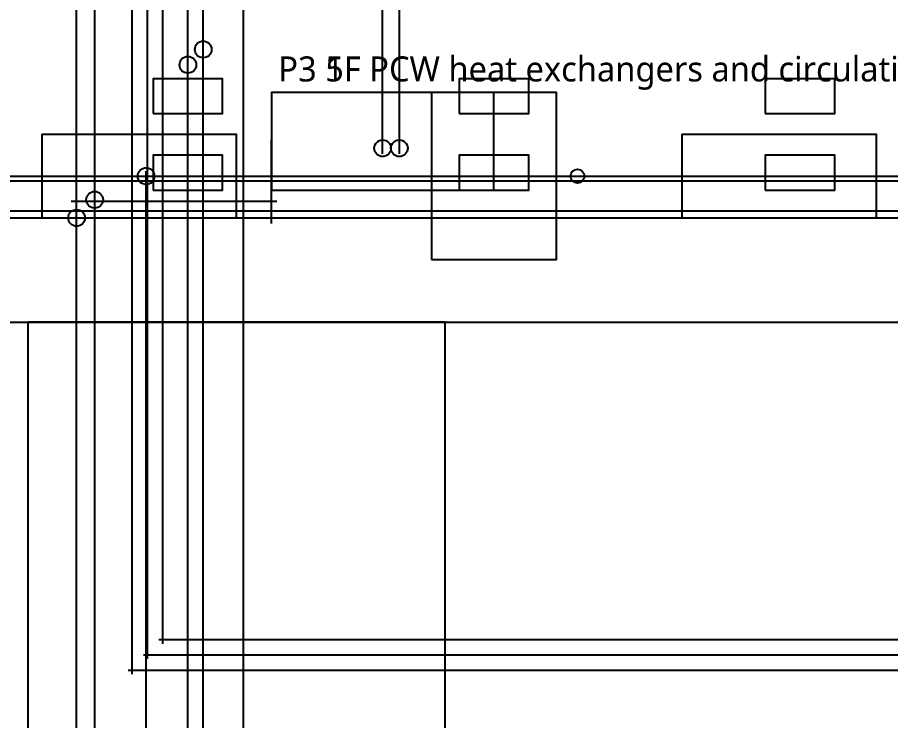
# Model space of a CAD drawing. Header units: metres. Extents: x -1640 to 1560, y -268 to 2338.
# Drawn here: x 4.2 to 67, y 1252.4 to 1302.9 of the extents above; entities that cross this region are included whole.
import ezdxf

# ---------------------------------------------------------------- set-up
doc = ezdxf.new("R2010")
doc.units = ezdxf.units.M
for name, color, linetype in [('1F_CDS', 5, 'Continuous'), ('1F_EHS_EXTINGUISHER_HYDRANT_CABINET_CONCEPT', 1, 'Continuous'), ('1F_SUPPORT', 4, 'Continuous'), ('2F_EHS_EXTINGUISHER_HYDRANT_CABINET_CONCEPT', 1, 'Continuous'), ('2F_SUPPORT', 4, 'Continuous'), ('3F_EHS_EXTINGUISHER_HYDRANT_CABINET_CONCEPT', 1, 'Continuous'), ('3F_SUPPORT', 4, 'Continuous'), ('4F_MAU', 2, 'Continuous'), ('4F_SUPPORT', 4, 'Continuous'), ('5F_CDS', 5, 'Continuous'), ('5F_EHS_EXTINGUISHER_HYDRANT_CABINET_CONCEPT', 1, 'Continuous'), ('5F_SUPPORT', 4, 'Continuous'), ('6F_EHS_EXTINGUISHER_HYDRANT_CABINET_CONCEPT', 1, 'Continuous'), ('6F_SUPPORT', 4, 'Continuous'), ('7F_EHS_EXTINGUISHER_HYDRANT_CABINET_CONCEPT', 1, 'Continuous'), ('7F_SUPPORT', 4, 'Continuous'), ('8F_MAU', 2, 'Continuous'), ('8F_SUPPORT', 4, 'Continuous'), ('AUX', 8, 'Continuous'), ('OUTLINE', 7, 'Continuous'), ('UTIL_CHEM_CONCEPT', 6, 'Continuous'), ('UTIL_CHW.R_CONCEPT', 2, 'Continuous'), ('UTIL_CHW.R_RISER', 2, 'Continuous'), ('UTIL_CHW.S_CONCEPT', 1, 'Continuous'), ('UTIL_CHW.S_RISER', 1, 'Continuous'), ('UTIL_EXH.ACID_CONCEPT', 4, 'Continuous'), ('UTIL_EXH.ALK_CONCEPT', 5, 'Continuous'), ('UTIL_HR_CONCEPT', 5, 'Continuous'), ('UTIL_HR_RISER', 5, 'Continuous'), ('UTIL_PCW.R_CONCEPT', 1, 'Continuous'), ('UTIL_PCW.R_RISER', 1, 'Continuous'), ('UTIL_PCW.S_CONCEPT', 6, 'Continuous'), ('UTIL_PCW.S_RISER', 6, 'Continuous'), ('UTIL_PLANT', 2, 'Continuous'), ('UTIL_RCL_CONCEPT', 3, 'Continuous'), ('UTIL_TEXT', 7, 'Continuous'), ('UTIL_UPW.R_CONCEPT', 2, 'Continuous'), ('UTIL_UPW.R_RISER', 2, 'Continuous'), ('UTIL_UPW.S_CONCEPT', 1, 'Continuous'), ('UTIL_UPW.S_RISER', 1, 'Continuous'), ('UTIL_WW.AA_CONCEPT', 3, 'Continuous'), ('UTIL_WW.F_CONCEPT', 2, 'Continuous'), ('UTIL_WW.ORG_CONCEPT', 4, 'Continuous')]:
    doc.layers.add(name, color=color, linetype=linetype)
doc.styles.add('KO', font='malgun.ttf')

msp = doc.modelspace()

# ---------------------------------------------------------------- linework, layer by layer
at = {"layer": '1F_CDS'}
for points in [[(14, 1296), (19, 1296), (19, 1298.5), (14, 1298.5)], [(36, 1296), (41, 1296), (41, 1298.5), (36, 1298.5)], [(58, 1296), (63, 1296), (63, 1298.5), (58, 1298.5)], [(14, 1290.5), (19, 1290.5), (19, 1293), (14, 1293)], [(36, 1290.5), (41, 1290.5), (41, 1293), (36, 1293)], [(58, 1290.5), (63, 1290.5), (63, 1293), (58, 1293)]]:
    msp.add_lwpolyline(points, close=True, dxfattribs=at)
at = {"layer": '1F_EHS_EXTINGUISHER_HYDRANT_CABINET_CONCEPT'}
msp.add_circle((44.5, 1291.5), 0.5, dxfattribs=at)
at = {"layer": '1F_SUPPORT'}
msp.add_lwpolyline([(34, 1285.5), (43, 1285.5), (43, 1297.5), (34, 1297.5)], close=True, dxfattribs=at)
at = {"layer": '2F_EHS_EXTINGUISHER_HYDRANT_CABINET_CONCEPT'}
msp.add_circle((44.5, 1291.5), 0.5, dxfattribs=at)
at = {"layer": '2F_SUPPORT'}
msp.add_lwpolyline([(34, 1285.5), (43, 1285.5), (43, 1297.5), (34, 1297.5)], close=True, dxfattribs=at)
at = {"layer": '3F_EHS_EXTINGUISHER_HYDRANT_CABINET_CONCEPT'}
msp.add_circle((44.5, 1291.5), 0.5, dxfattribs=at)
at = {"layer": '3F_SUPPORT'}
msp.add_lwpolyline([(34, 1285.5), (43, 1285.5), (43, 1297.5), (34, 1297.5)], close=True, dxfattribs=at)
at = {"layer": '4F_MAU'}
for points in [[(6, 1288.5), (20, 1288.5), (20, 1294.5), (6, 1294.5)], [(52, 1288.5), (66, 1288.5), (66, 1294.5), (52, 1294.5)]]:
    msp.add_lwpolyline(points, close=True, dxfattribs=at)
at = {"layer": '4F_SUPPORT'}
msp.add_lwpolyline([(34, 1285.5), (43, 1285.5), (43, 1297.5), (34, 1297.5)], close=True, dxfattribs=at)
at = {"layer": '5F_CDS'}
for points in [[(14, 1296), (19, 1296), (19, 1298.5), (14, 1298.5)], [(36, 1296), (41, 1296), (41, 1298.5), (36, 1298.5)], [(58, 1296), (63, 1296), (63, 1298.5), (58, 1298.5)], [(14, 1290.5), (19, 1290.5), (19, 1293), (14, 1293)], [(36, 1290.5), (41, 1290.5), (41, 1293), (36, 1293)], [(58, 1290.5), (63, 1290.5), (63, 1293), (58, 1293)]]:
    msp.add_lwpolyline(points, close=True, dxfattribs=at)
at = {"layer": '5F_EHS_EXTINGUISHER_HYDRANT_CABINET_CONCEPT'}
msp.add_circle((44.5, 1291.5), 0.5, dxfattribs=at)
at = {"layer": '5F_SUPPORT'}
msp.add_lwpolyline([(34, 1285.5), (43, 1285.5), (43, 1297.5), (34, 1297.5)], close=True, dxfattribs=at)
at = {"layer": '6F_EHS_EXTINGUISHER_HYDRANT_CABINET_CONCEPT'}
msp.add_circle((44.5, 1291.5), 0.5, dxfattribs=at)
at = {"layer": '6F_SUPPORT'}
msp.add_lwpolyline([(34, 1285.5), (43, 1285.5), (43, 1297.5), (34, 1297.5)], close=True, dxfattribs=at)
at = {"layer": '7F_EHS_EXTINGUISHER_HYDRANT_CABINET_CONCEPT'}
msp.add_circle((44.5, 1291.5), 0.5, dxfattribs=at)
at = {"layer": '7F_SUPPORT'}
msp.add_lwpolyline([(34, 1285.5), (43, 1285.5), (43, 1297.5), (34, 1297.5)], close=True, dxfattribs=at)
at = {"layer": '8F_MAU'}
for points in [[(6, 1288.5), (20, 1288.5), (20, 1294.5), (6, 1294.5)], [(52, 1288.5), (66, 1288.5), (66, 1294.5), (52, 1294.5)]]:
    msp.add_lwpolyline(points, close=True, dxfattribs=at)
at = {"layer": '8F_SUPPORT'}
msp.add_lwpolyline([(34, 1285.5), (43, 1285.5), (43, 1297.5), (34, 1297.5)], close=True, dxfattribs=at)
at = {"layer": 'AUX'}
msp.add_lwpolyline([(5, 1232), (35, 1232), (35, 1281), (5, 1281)], close=True, dxfattribs=at)
at = {"layer": 'OUTLINE'}
msp.add_lwpolyline([(-306, 1281), (345, 1281), (345, 1489), (-306, 1489)], close=True, dxfattribs=at)
at = {"layer": 'UTIL_CHEM_CONCEPT'}
msp.add_line((-272.3, 1288.5), (293.3, 1288.5), dxfattribs=at)
msp.add_line((-272.3, 1288.5), (293.3, 1288.5), dxfattribs=at)
at = {"layer": 'UTIL_CHW.R_CONCEPT'}
for p, q in [((9.8, 1289.3), (9.8, 1305.3)), ((9.8, 1289.3), (9.8, 1305.3)), ((22.5, 1289.3), (22.5, 1294.1)), ((22.5, 1289.3), (22.5, 1294.1)), ((9.8, 1165.2), (9.8, 1290.4)), ((8.1, 1289.7), (22.9, 1289.7)), ((8.1, 1289.7), (22.9, 1289.7))]:
    msp.add_line(p, q, dxfattribs=at)
at = {"layer": 'UTIL_CHW.R_RISER'}
msp.add_circle((9.8, 1289.8), 0.6, dxfattribs=at)
msp.add_circle((9.8, 1289.8), 0.6, dxfattribs=at)
at = {"layer": 'UTIL_CHW.S_CONCEPT'}
for p, q in [((8.5, 1288), (8.5, 1304)), ((8.5, 1288), (8.5, 1304)), ((22.5, 1288.1), (22.5, 1292.9)), ((22.5, 1288.1), (22.5, 1292.9)), ((8.5, 1163.9), (8.5, 1289.1)), ((8.1, 1288.5), (22.9, 1288.5)), ((8.1, 1288.5), (22.9, 1288.5))]:
    msp.add_line(p, q, dxfattribs=at)
at = {"layer": 'UTIL_CHW.S_RISER'}
msp.add_circle((8.5, 1288.5), 0.6, dxfattribs=at)
msp.add_circle((8.5, 1288.5), 0.6, dxfattribs=at)
at = {"layer": 'UTIL_EXH.ACID_CONCEPT'}
msp.add_line((-266.55, 1289), (302.55, 1289), dxfattribs=at)
at = {"layer": 'UTIL_EXH.ALK_CONCEPT'}
msp.add_line((-266.55, 1291.16), (302.55, 1291.16), dxfattribs=at)
at = {"layer": 'UTIL_HR_CONCEPT'}
for p, q in [((13.5, 1163.15), (13.5, 1291.85)), ((-270.35, 1291.5), (13.85, 1291.5)), ((-270.35, 1291.5), (13.85, 1291.5)), ((13.15, 1291.5), (287.35, 1291.5)), ((13.15, 1291.5), (287.35, 1291.5))]:
    msp.add_line(p, q, dxfattribs=at)
at = {"layer": 'UTIL_HR_RISER'}
msp.add_circle((13.5, 1291.5), 0.6, dxfattribs=at)
at = {"layer": 'UTIL_PCW.R_CONCEPT'}
msp.add_line((31.7, 1293.1), (31.7, 1382.4), dxfattribs=at)
msp.add_line((31.7, 1293.1), (31.7, 1382.4), dxfattribs=at)
at = {"layer": 'UTIL_PCW.R_RISER'}
msp.add_circle((31.7, 1293.5), 0.6, dxfattribs=at)
msp.add_circle((31.7, 1293.5), 0.6, dxfattribs=at)
at = {"layer": 'UTIL_PCW.S_CONCEPT'}
msp.add_line((30.5, 1293.1), (30.5, 1382.4), dxfattribs=at)
msp.add_line((30.5, 1293.1), (30.5, 1382.4), dxfattribs=at)
at = {"layer": 'UTIL_PCW.S_RISER'}
msp.add_circle((30.5, 1293.5), 0.6, dxfattribs=at)
msp.add_circle((30.5, 1293.5), 0.6, dxfattribs=at)
at = {"layer": 'UTIL_PLANT'}
msp.add_lwpolyline([(22.5, 1290.5), (38.5, 1290.5), (38.5, 1297.5), (22.5, 1297.5)], close=True, dxfattribs=at)
msp.add_lwpolyline([(22.5, 1290.5), (38.5, 1290.5), (38.5, 1297.5), (22.5, 1297.5)], close=True, dxfattribs=at)
at = {"layer": 'UTIL_RCL_CONCEPT'}
for p, q in [((20.5, 1302.2), (20.5, 1315.3)), ((20.5, 1192.2), (20.5, 1302.8))]:
    msp.add_line(p, q, dxfattribs=at)
at = {"layer": 'UTIL_UPW.R_CONCEPT'}
for p, q in [((17.6, 1299.2), (17.6, 1456.3)), ((17.6, 1299.2), (17.6, 1456.3)), ((17.6, 1193.25), (17.6, 1300.95))]:
    msp.add_line(p, q, dxfattribs=at)
at = {"layer": 'UTIL_UPW.R_RISER'}
msp.add_circle((17.6, 1300.6), 0.6, dxfattribs=at)
msp.add_circle((17.6, 1300.6), 0.6, dxfattribs=at)
at = {"layer": 'UTIL_UPW.S_CONCEPT'}
for p, q in [((16.5, 1299.2), (16.5, 1456.3)), ((16.5, 1299.2), (16.5, 1456.3)), ((16.5, 1192.15), (16.5, 1299.85))]:
    msp.add_line(p, q, dxfattribs=at)
at = {"layer": 'UTIL_UPW.S_RISER'}
msp.add_circle((16.5, 1299.5), 0.6, dxfattribs=at)
msp.add_circle((16.5, 1299.5), 0.6, dxfattribs=at)
at = {"layer": 'UTIL_WW.AA_CONCEPT'}
for p, q in [((13.6, 1256.8), (13.6, 1311.4)), ((13.3, 1257.1), (479.4, 1257.1))]:
    msp.add_line(p, q, dxfattribs=at)
at = {"layer": 'UTIL_WW.F_CONCEPT'}
for p, q in [((12.5, 1255.7), (12.5, 1310.3)), ((12.2, 1256), (478.3, 1256))]:
    msp.add_line(p, q, dxfattribs=at)
at = {"layer": 'UTIL_WW.ORG_CONCEPT'}
for p, q in [((14.7, 1257.9), (14.7, 1312.5)), ((14.4, 1258.2), (480.5, 1258.2))]:
    msp.add_line(p, q, dxfattribs=at)

# ---------------------------------------------------------------- texts
at = {"layer": 'UTIL_TEXT', "style": 'KO'}
for s in ['P3 1F PCW heat exchangers and circulation pumps (concept)', 'P3 5F PCW heat exchangers and circulation pumps (concept)']:
    msp.add_text(s, height=1.8, dxfattribs=at).set_placement((23, 1298.3))

doc.saveas('drawing.dxf')
